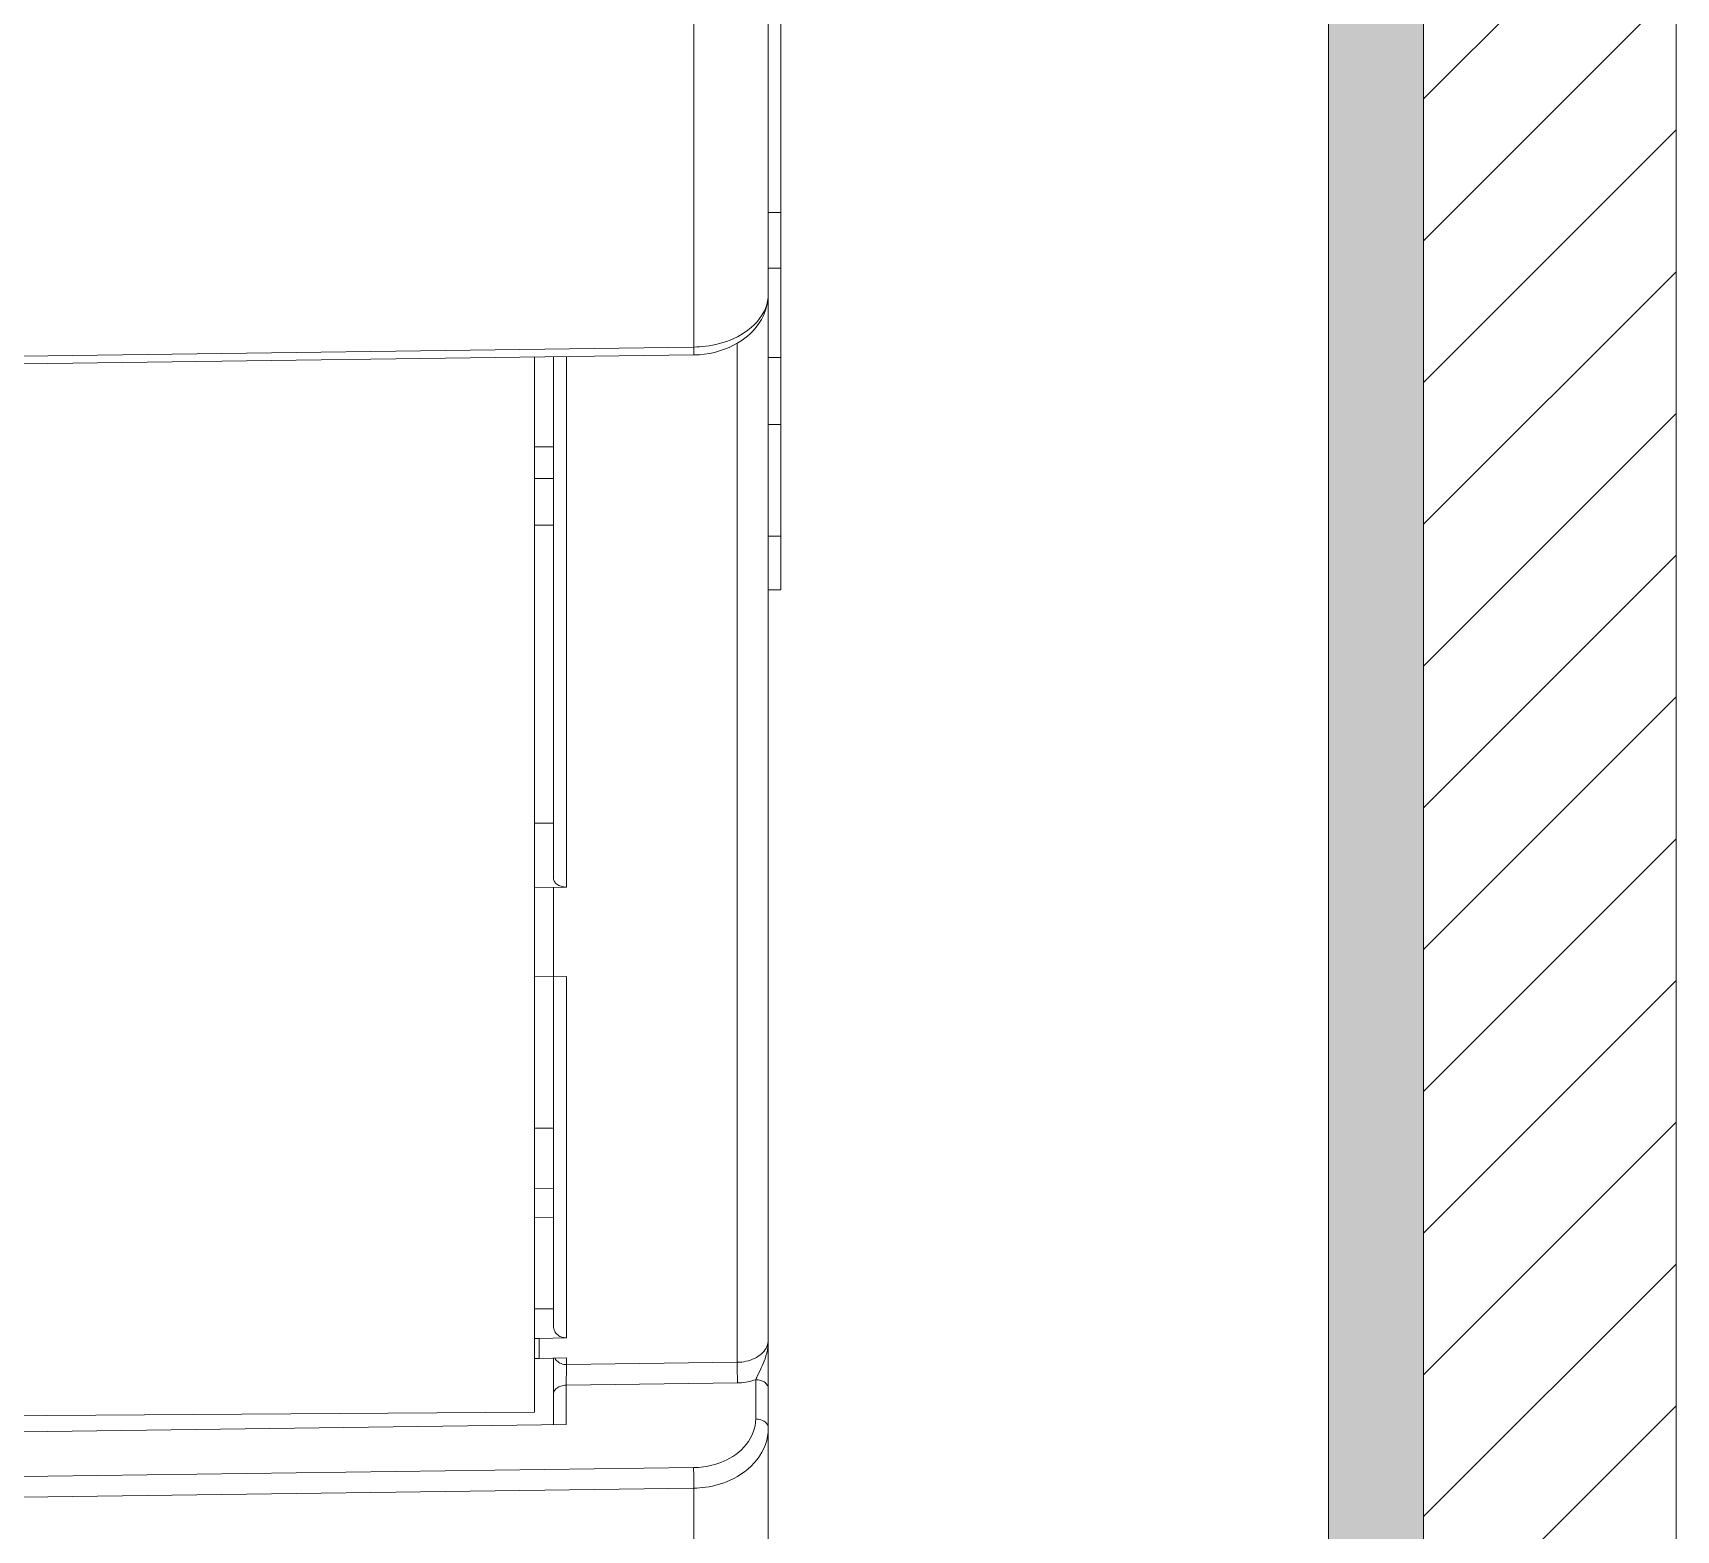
# Model space of a CAD drawing. Header units: millimetres. Extents: x -853320 to 19484, y -510814 to 9708.
# Drawn here: x 14960.84 to 14986.85, y 7553.68 to 7577.39 of the extents above; entities that cross this region are included whole.
import ezdxf

# ---------------------------------------------------------------- set-up
doc = ezdxf.new("R2010")
doc.units = ezdxf.units.MM
for name, color, linetype, lineweight in [('F_DIBOND_soffitto_cassone', 7, 'Continuous', 5), ('F_ELETTRICO', 22, 'Continuous', 5), ('F_IMPIANTO IDRAULICO', 7, 'Continuous', 5), ('F_SANITARI', 5, 'Continuous', 5), ('F_TUBOLARE sez.40x40', 7, 'Continuous', 5)]:
    doc.layers.add(name, color=color, linetype=linetype, lineweight=lineweight)

# ---------------------------------------------------------------- blocks, each defined once
blk = doc.blocks.new('SCATOLA INCASSO_1 P_sezione e pianta')
at = {"layer": 'F_ELETTRICO'}
for p, q in [((55469.815, -13660.994), (55469.815, -13697.529)), ((55470.994, -13716.768), (55470.994, -13686.067)), ((55471.194, -13686.376), (55471.194, -13701.372)), ((55470.994, -13695.397), (55471.194, -13695.397)), ((55470.994, -13696.281), (55471.194, -13696.281)), ((55469.815, -13697.529), (55458.097, -13697.686)), ((55458.097, -13697.81), (55469.814, -13697.653)), ((55469.815, -13697.584), (55469.815, -13697.529)), ((55470.503, -13697.467), (55470.503, -13713.605)), ((55467.294, -13714.395), (55467.294, -13697.687)), ((55467.594, -13705.943), (55467.594, -13697.683)), ((55467.797, -13706.08), (55467.797, -13697.68)), ((55470.994, -13697.695), (55471.194, -13697.695)), ((55470.994, -13698.756), (55471.194, -13698.756)), ((55467.294, -13699.108), (55467.594, -13699.11)), ((55467.294, -13699.608), (55467.594, -13699.61)), ((55467.594, -13700.35), (55467.294, -13700.347)), ((55470.994, -13700.524), (55471.194, -13700.524)), ((55470.994, -13701.372), (55471.194, -13701.372)), ((55467.294, -13705.07), (55467.594, -13705.068)), ((55467.797, -13706.08), (55467.294, -13706.086)), ((55467.594, -13707.496), (55467.594, -13706.082)), ((55467.294, -13707.5), (55467.797, -13707.494)), ((55467.594, -13713.036), (55467.594, -13707.496)), ((55467.797, -13713.219), (55467.797, -13707.494)), ((55467.594, -13709.898), (55467.294, -13709.9)), ((55467.294, -13710.852), (55467.594, -13710.85)), ((55467.294, -13711.32), (55467.594, -13711.314)), ((55467.594, -13712.76), (55467.294, -13712.76)), ((55467.369, -13713.226), (55467.294, -13713.226)), ((55467.797, -13713.219), (55467.369, -13713.226)), ((55467.369, -13713.544), (55467.369, -13713.226)), ((55467.595, -13713.055), (55467.594, -13713.036)), ((55467.369, -13713.544), (55467.294, -13713.544)), ((55467.369, -13713.544), (55467.797, -13713.537)), ((55467.594, -13714.594), (55467.594, -13713.541)), ((55467.796, -13713.853), (55467.797, -13713.787)), ((55467.797, -13713.642), (55467.797, -13713.537)), ((55467.797, -13713.642), (55470.503, -13713.605)), ((55467.797, -13713.648), (55467.797, -13713.642)), ((55467.798, -13713.665), (55467.797, -13713.648)), ((55467.797, -13713.787), (55467.798, -13713.726)), ((55467.798, -13713.687), (55467.798, -13713.665)), ((55467.798, -13713.726), (55467.798, -13713.687)), ((55470.502, -13713.709), (55470.502, -13713.654)), ((55470.503, -13713.772), (55470.502, -13713.709)), ((55470.504, -13713.838), (55470.503, -13713.772)), ((55467.794, -13713.969), (55470.506, -13713.933)), ((55467.794, -13714.591), (55467.794, -13713.969)), ((55467.795, -13713.916), (55467.796, -13713.853)), ((55470.505, -13713.899), (55470.504, -13713.838)), ((55470.506, -13713.933), (55470.505, -13713.899)), ((55470.794, -13714.503), (55470.794, -13713.881)), ((55467.294, -13714.395), (55458.094, -13714.457)), ((55467.794, -13714.591), (55458.094, -13714.721)), ((55458.094, -13715.429), (55469.811, -13715.272)), ((55469.811, -13715.272), (55469.812, -13715.306)), ((55469.812, -13715.306), (55469.813, -13715.366)), ((55458.097, -13715.756), (55469.815, -13715.599)), ((55469.813, -13715.366), (55469.814, -13715.432)), ((55469.814, -13715.432), (55469.815, -13715.495)), ((55469.815, -13715.495), (55469.815, -13715.549)), ((55469.815, -13715.599), (55469.815, -13717.97))]:
    blk.add_line(p, q, dxfattribs=at)
for points in [[(55469.814, -13697.653), (55469.903, -13697.649), (55469.984, -13697.641), (55470.064, -13697.629), (55470.144, -13697.612), (55470.222, -13697.59), (55470.299, -13697.564), (55470.373, -13697.534), (55470.445, -13697.5), (55470.514, -13697.461), (55470.579, -13697.419), (55470.641, -13697.372), (55470.699, -13697.322), (55470.753, -13697.269), (55470.802, -13697.212), (55470.846, -13697.153), (55470.884, -13697.091), (55470.917, -13697.027), (55470.945, -13696.961), (55470.966, -13696.893), (55470.981, -13696.825), (55470.991, -13696.756), (55470.994, -13696.684)], [(55470.991, -13696.742), (55470.982, -13696.801), (55470.968, -13696.858), (55470.948, -13696.915), (55470.922, -13696.971), (55470.891, -13697.025), (55470.855, -13697.078), (55470.815, -13697.128), (55470.77, -13697.175), (55470.722, -13697.219), (55470.671, -13697.26), (55470.617, -13697.299), (55470.561, -13697.333), (55470.504, -13697.365), (55470.447, -13697.393), (55470.389, -13697.417), (55470.332, -13697.439), (55470.275, -13697.458), (55470.219, -13697.474), (55470.163, -13697.488), (55470.11, -13697.499), (55470.057, -13697.508), (55470.006, -13697.515), (55469.956, -13697.521), (55469.907, -13697.525), (55469.86, -13697.527), (55469.815, -13697.529)], [(55469.814, -13697.653), (55469.814, -13697.652), (55469.814, -13697.649), (55469.815, -13697.644), (55469.815, -13697.636), (55469.815, -13697.626), (55469.815, -13697.614), (55469.815, -13697.584)], [(55467.797, -13706.08), (55467.776, -13706.079), (55467.755, -13706.077), (55467.735, -13706.073), (55467.715, -13706.068), (55467.696, -13706.062), (55467.678, -13706.054), (55467.661, -13706.045), (55467.646, -13706.035), (55467.633, -13706.024), (55467.621, -13706.012), (55467.612, -13705.999), (55467.604, -13705.986), (55467.598, -13705.972), (55467.595, -13705.958), (55467.594, -13705.943)], [(55467.797, -13713.219), (55467.776, -13713.218), (55467.755, -13713.215), (55467.735, -13713.211), (55467.715, -13713.204), (55467.696, -13713.195), (55467.678, -13713.185), (55467.661, -13713.173), (55467.646, -13713.159), (55467.633, -13713.144), (55467.621, -13713.128), (55467.612, -13713.111), (55467.604, -13713.093), (55467.598, -13713.074), (55467.595, -13713.055)], [(55470.503, -13713.605), (55470.538, -13713.604), (55470.574, -13713.601), (55470.609, -13713.596), (55470.644, -13713.589), (55470.679, -13713.58), (55470.712, -13713.57), (55470.745, -13713.557), (55470.777, -13713.543), (55470.807, -13713.527), (55470.835, -13713.51), (55470.862, -13713.491), (55470.886, -13713.471), (55470.908, -13713.45), (55470.927, -13713.427), (55470.945, -13713.404), (55470.96, -13713.38), (55470.972, -13713.355), (55470.981, -13713.329), (55470.988, -13713.303), (55470.992, -13713.277), (55470.994, -13713.25)], [(55470.869, -13713.725), (55470.883, -13713.694), (55470.898, -13713.661), (55470.913, -13713.626), (55470.928, -13713.588), (55470.943, -13713.548), (55470.956, -13713.505), (55470.969, -13713.459), (55470.979, -13713.411), (55470.987, -13713.36), (55470.992, -13713.306), (55470.994, -13713.25)], [(55467.616, -13713.54), (55467.621, -13713.55), (55467.633, -13713.566), (55467.646, -13713.581), (55467.661, -13713.595), (55467.678, -13713.607), (55467.696, -13713.618), (55467.715, -13713.627), (55467.735, -13713.633), (55467.755, -13713.638), (55467.776, -13713.641), (55467.797, -13713.642)], [(55470.502, -13713.654), (55470.502, -13713.626), (55470.502, -13713.614), (55470.503, -13713.605)], [(55470.794, -13713.881), (55470.801, -13713.864), (55470.81, -13713.846), (55470.82, -13713.826), (55470.869, -13713.725)], [(55467.594, -13714.111), (55467.595, -13714.096), (55467.598, -13714.081), (55467.604, -13714.067), (55467.611, -13714.053), (55467.621, -13714.04), (55467.632, -13714.028), (55467.645, -13714.016), (55467.66, -13714.006), (55467.676, -13713.996), (55467.694, -13713.988), (55467.712, -13713.982), (55467.732, -13713.976), (55467.752, -13713.972), (55467.773, -13713.97), (55467.794, -13713.969)], [(55467.794, -13713.969), (55467.794, -13713.957), (55467.795, -13713.916)], [(55470.506, -13713.933), (55470.539, -13713.932), (55470.572, -13713.93), (55470.604, -13713.926), (55470.637, -13713.922), (55470.669, -13713.916), (55470.7, -13713.909), (55470.732, -13713.901), (55470.763, -13713.891), (55470.794, -13713.881)], [(55470.794, -13713.881), (55470.815, -13713.882), (55470.835, -13713.884), (55470.856, -13713.888), (55470.875, -13713.893), (55470.894, -13713.9), (55470.911, -13713.908), (55470.928, -13713.917), (55470.942, -13713.928), (55470.956, -13713.939), (55470.967, -13713.952), (55470.977, -13713.965), (55470.984, -13713.979), (55470.989, -13713.993), (55470.993, -13714.007), (55470.994, -13714.022)], [(55469.811, -13715.272), (55469.849, -13715.271), (55469.888, -13715.269), (55469.929, -13715.265), (55469.97, -13715.26), (55470.013, -13715.254), (55470.057, -13715.245), (55470.102, -13715.235), (55470.148, -13715.223), (55470.195, -13715.208), (55470.242, -13715.191), (55470.29, -13715.171), (55470.338, -13715.149), (55470.386, -13715.123), (55470.434, -13715.095), (55470.48, -13715.063), (55470.525, -13715.028), (55470.568, -13714.991), (55470.608, -13714.95), (55470.645, -13714.907), (55470.679, -13714.862), (55470.709, -13714.814), (55470.734, -13714.765), (55470.756, -13714.714), (55470.772, -13714.662), (55470.784, -13714.609), (55470.791, -13714.557), (55470.794, -13714.503)], [(55470.794, -13714.503), (55470.815, -13714.504), (55470.835, -13714.506), (55470.856, -13714.51), (55470.875, -13714.515), (55470.894, -13714.522), (55470.911, -13714.53), (55470.928, -13714.539), (55470.942, -13714.55), (55470.956, -13714.561), (55470.967, -13714.574), (55470.977, -13714.587), (55470.984, -13714.601), (55470.989, -13714.615), (55470.993, -13714.629), (55470.994, -13714.644)], [(55469.815, -13715.599), (55469.86, -13715.598), (55469.907, -13715.595), (55469.956, -13715.59), (55470.006, -13715.584), (55470.057, -13715.576), (55470.11, -13715.566), (55470.163, -13715.553), (55470.219, -13715.537), (55470.275, -13715.519), (55470.332, -13715.498), (55470.389, -13715.474), (55470.447, -13715.446), (55470.504, -13715.414), (55470.561, -13715.379), (55470.617, -13715.34), (55470.671, -13715.297), (55470.722, -13715.25), (55470.77, -13715.2), (55470.815, -13715.147), (55470.855, -13715.09), (55470.891, -13715.031), (55470.922, -13714.97), (55470.948, -13714.907), (55470.968, -13714.842), (55470.982, -13714.777), (55470.991, -13714.71), (55470.994, -13714.644)], [(55469.815, -13715.549), (55469.815, -13715.578), (55469.815, -13715.59), (55469.815, -13715.599)]]:
    blk.add_lwpolyline(points, dxfattribs=at)
blk = doc.blocks.new('BAGNO_camera doppia_rev.02_pianta')
at = {"layer": 'F_DIBOND_soffitto_cassone'}
h = blk.add_hatch(dxfattribs=at)
h.set_pattern_fill('ANSI31', color=1, scale=0.5)
h.set_pattern_definition([(45, (853.4978, -644), (-1.122532015, 1.122532015), [])])
h.paths.add_polyline_path([(32875.616, 22996.66), (32879.616, 22996.66), (32879.616, 22486.66), (32875.616, 22486.66)])
at = {"layer": 'F_TUBOLARE sez.40x40', "true_color": 0x636466}
h = blk.add_hatch(color=251, dxfattribs=at)
h.dxf.hatch_style = 1
h.paths.add_polyline_path([(32835.616, 22486.66), (32875.616, 22486.66), (32875.616, 22996.66), (32835.616, 22996.66)])
h.paths.add_polyline_path([(32837.116, 22486.66), (32874.116, 22486.66), (32874.116, 22996.66), (32837.116, 22996.66)], flags=17)
at = {"layer": 'F_DIBOND_soffitto_cassone', "color": 1}
blk.add_lwpolyline([(32875.616, 22996.66), (32879.616, 22996.66), (32879.616, 22486.66), (32875.616, 22486.66)], close=True, dxfattribs=at)
at = {"layer": 'F_SANITARI'}
blk.add_lwpolyline([(32826.616, 22486.66), (32879.616, 22486.66), (32879.616, 22996.66), (33673.616, 22996.66), (33673.616, 21811.66), (32826.616, 21811.66)], close=True, dxfattribs=at)
at = {"layer": 'F_TUBOLARE sez.40x40'}
for points in [[(32835.616, 22486.66), (32875.616, 22486.66), (32875.616, 22996.66), (32835.616, 22996.66)], [(32837.116, 22486.66), (32874.116, 22486.66), (32874.116, 22996.66), (32837.116, 22996.66)]]:
    blk.add_lwpolyline(points, close=True, dxfattribs=at)
at = {"layer": 'F_DIBOND_soffitto_cassone', "color": 1}
blk.add_blockref('SCATOLA INCASSO_1 P_sezione e pianta', (-22605.748, 36382.788), dxfattribs=at)

msp = doc.modelspace()

# ---------------------------------------------------------------- block references
at = {"layer": 'F_IMPIANTO IDRAULICO', "color": 1}
msp.add_blockref('BAGNO_camera doppia_rev.02_pianta', (-17892.766, -15112.845), dxfattribs=at)

doc.saveas('drawing.dxf')
